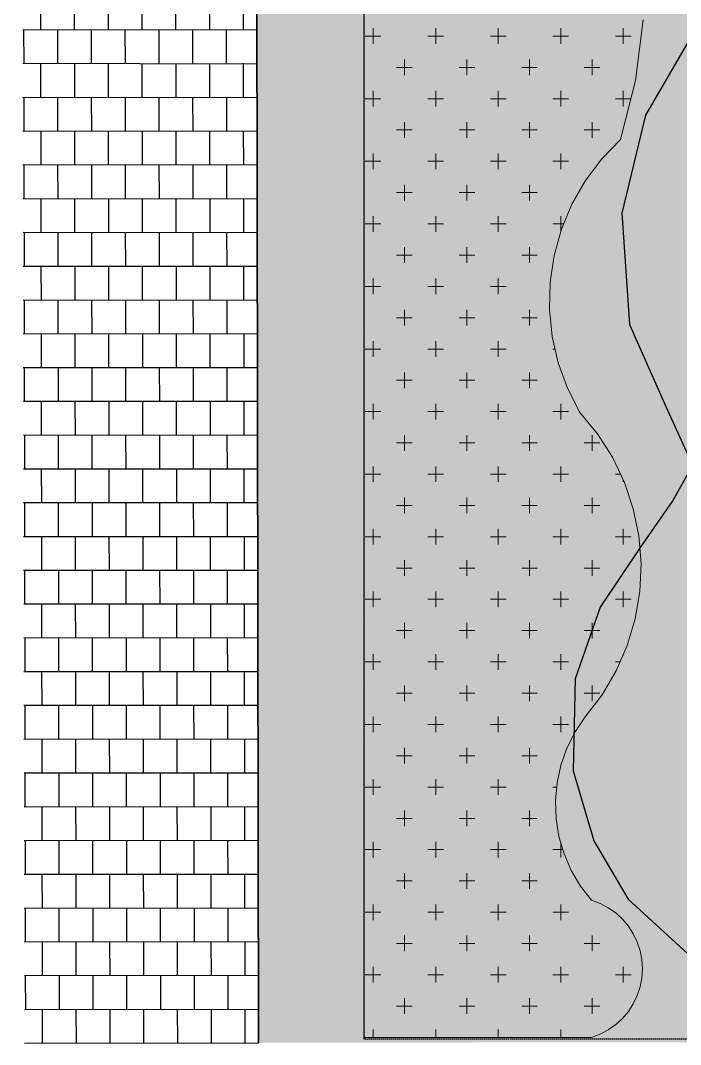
# Model space of a CAD drawing. Header units: millimetres. Extents: x -1030105 to 906887, y -616134 to 1220667.
# Drawn here: x 533555 to 549192, y -173988 to -149743 of the extents above; entities that cross this region are included whole.
import ezdxf

# ---------------------------------------------------------------- set-up
doc = ezdxf.new("R2010")
doc.units = ezdxf.units.MM
doc.header["$MEASUREMENT"] = 0
doc.linetypes.add('Xref-LBC-Plot$0$HIDDEN', pattern=[9.524999999999999, 6.35, -3.175])
doc.layers.add('A-Wall', color=6, linetype='Continuous', lineweight=9)
doc.layers.add('QH_HTKT_GT_Longduong', color=7, linetype='Continuous', lineweight=35)
doc.layers.add('DA-LANS-TREE', color=7, linetype='Continuous')
doc.layers.add('Xref-LBC-Plot$0$DA-SITE-CNTR5', color=5, linetype='Continuous')
doc.layers.add('MASTER PLAN - ZONE B$0$GRASS', color=95, linetype='Continuous', lineweight=0, transparency=0.6)
doc.layers.add('TMB-KHU B-XREF$0$GRASS', color=95, linetype='Continuous', lineweight=0, transparency=0.6)
doc.layers.add('MASTER PLAN - ZONE B$0$HACHT', color=7, linetype='Continuous', lineweight=9, true_color=0x636363)
pattern_1 = [(0.09853093059108589, (-1184993805.816243, -434362146.1747937), (-0.8254503870017416, 479.9992902407863), []), (90.09853093059095, (-1184993805.816243, -434362146.1747937), (-240.8250955073949, 479.5865650472855), [480, -480])]

# ---------------------------------------------------------------- blocks, each defined once
blk = doc.blocks.new('A$C26975654')
at = {"layer": 'DA-LANS-TREE', "true_color": 0xe8d896}
h = blk.add_hatch(dxfattribs=at)
h.set_pattern_fill('AR-B88', color=41, scale=60, angle=0.09853093059108536)
h.set_pattern_definition(pattern_1)
edge = h.paths.add_edge_path()
edge.add_line((60041.16102377884, 96343.10418437235), (60000.58047284628, 119940.6885678362))
edge.add_line((60000.58047287166, 119940.6885678181), (49370.68567085278, 119922.4084344927))
edge.add_line((49370.68567075767, 119922.4084345042), (49396.12096523016, 116799.8644597167))
edge.add_arc((44396.65176556446, 116727.0103277988), 5000.000000181893, -89.83444251026918, 0.834876399719974, ccw=False)
edge.add_line((44411.09936195426, 111727.0312010078), (11820.87673908949, 111632.8607318148))
edge.add_arc((11855.55097064935, 99632.91083165677), 11999.99999615301, 90.16555748998782, 146.607546237414)
edge.add_line((1836.506677558646, 106237.360192812), (1918.408426378155, 51065.47759589658))
edge.add_line((1918.408426223323, 51065.47759583918), (2456.217809849186, 50805.06328249141))
edge.add_line((2456.217809813097, 50805.06328248885), (3154.356486798497, 49439.83332533325))
edge.add_line((3154.356486862525, 49439.8333253921), (3591.947792930761, 48532.05855858978))
edge.add_line((3591.947793029249, 48532.05855854321), (3954.203450724366, 47923.43614168116))
edge.add_line((3954.203450586647, 47923.43614168931), (8202.54862191109, 45081.15820861282))
edge.add_line((8202.548621920869, 45081.15820866078), (9055.540863423375, 44510.4792908947))
edge.add_line((9055.54086342454, 44510.47929085325), (9635.404019730515, 43737.69487982523))
edge.add_line((9635.404019849375, 43737.69487981917), (10170.47469743772, 42647.52022358775))
edge.add_line((10170.47469737008, 42647.52022357425), (10479.61430305545, 41432.25348059594))
edge.add_line((10479.61430298164, 41432.25348065607), (11121.66686669493, 42504.56586327869))
edge.add_line((11121.66686682031, 42504.56586317159), (13222.48241375643, 44166.98911162076))
edge.add_line((13222.482413752, 44166.98911169078), (15711.0649115541, 45477.26108916017))
edge.add_line((15711.0649116803, 45477.26108907955), (18293.03762537811, 46489.15377383208))
edge.add_line((18293.03762526251, 46489.15377393132), (21296.2924435467, 47266.35487582226))
edge.add_line((21296.29244352691, 47266.3548757555), (23408.25171610399, 47579.10914919671))
edge.add_line((23408.25171605684, 47579.10914922832), (26383.99697339651, 47707.08133707265))
edge.add_line((26383.99697351269, 47707.08133705193), (28431.8550802517, 47585.22056433599))
edge.add_line((28431.85507995076, 47585.2205643896), (31233.75618054217, 47137.81293113536))
edge.add_line((31233.75618061982, 47137.81293109059), (33846.00411862566, 46407.66140087781))
edge.add_line((33846.00411867723, 46407.66140085179), (35348.67856956297, 45841.33182776056))
edge.add_line((35348.67856954224, 45841.33182786172), (37695.29128156509, 44787.62610965705))
edge.add_line((37695.29128167778, 44787.62610966805), (39489.8068244179, 43683.68012553366))
edge.add_line((39489.80682436377, 43683.68012545398), (41077.24211705651, 42446.04930350423))
edge.add_line((41077.2421171423, 42446.04930351488), (42227.89787862869, 41355.57526058343))
edge.add_line((42227.89787850343, 41355.57526058983), (43481.73059814749, 39920.83282511734))
edge.add_line((43481.73059825785, 39920.83282506792), (44320.22509196668, 38767.8599557206))
edge.add_line((44320.22509188391, 38767.85995584214), (44506.20127578208, 38456.70042830933))
edge.add_line((44506.20127585717, 38456.70042815618), (47474.41730950156, 38148.20302087907))
edge.add_line((47474.41730950959, 38148.20302091539), (49626.65144234407, 37482.45069226046))
edge.add_line((49626.6514423769, 37482.45069233235), (52437.55279403913, 36692.26433324313))
edge.add_line((52437.55279388279, 36692.26433319272), (57704.32958948065, 34606.0344485516))
edge.add_line((57704.32958961464, 34606.03444854496), (64884.58989950828, 31817.24875690218))
edge.add_line((64884.58989956416, 31817.24875688087), (73324.07853337657, 28545.0336669372))
edge.add_line((73324.07853309996, 28545.03366700374), (80956.62724244152, 26892.69139841892))
edge.add_line((80956.62724249996, 26892.6913983305), (85349.51131863834, 26543.66369060706))
edge.add_line((85349.51131884009, 26543.66369073978), (94065.2665109951, 27673.04164005991))
edge.add_line((94065.26651093736, 27673.04163996596), (101268.2098820669, 27274.03201692639))
edge.add_line((101268.2098820806, 27274.03201692505), (101833.5011504623, 26857.97819909232))
edge.add_line((101833.5011503659, 26857.97819914296), (102150.1592029621, 26300.61628276709))
edge.add_line((102150.1592029817, 26300.61628273688), (102232.4534197147, 25552.791213747))
edge.add_line((102232.4534195941, 25552.79121373314), (103114.7009601013, 25638.43502261408))
edge.add_line((103114.7009602282, 25638.43502267264), (105668.321733219, 25486.83969584602))
edge.add_line((105668.3217331301, 25486.83969583362), (108341.2432685279, 24878.05854277837))
edge.add_line((108341.2432686891, 24878.05854278849), (109917.1844079256, 24285.11034497811))
edge.add_line((109917.1844078228, 24285.11034493567), (111613.232649375, 23425.11322893784))
edge.add_line((111613.2326493971, 23425.11322902283), (112458.9495703562, 22884.26246999198))
edge.add_line((112458.9495703112, 22884.26246994641), (113020.0663813009, 22624.44397155981))
edge.add_line((113020.0663814321, 22624.44397149375), (114021.4620023967, 22278.16567912494))
edge.add_line((114021.4620023035, 22278.16567913396), (115633.9175821911, 21974.39906848304))
edge.add_line((115633.9175822213, 21974.39906856744), (116480.5916012793, 21933.79348398221))
edge.add_line((116480.5916014593, 21933.79348388407), (117664.983332028, 22014.95299642585))
edge.add_line((117664.9833319243, 22014.95299645467), (118698.9295429706, 22215.26920002949))
edge.add_line((118698.9295429084, 22215.26920009637), (119486.9156704138, 22451.48187836184))
edge.add_line((119486.9156703353, 22451.48187835002), (120930.0641359843, 22909.03953985189))
edge.add_line((120930.0641359296, 22909.03953980887), (122113.5968822739, 23131.40078140167))
edge.add_line((122113.5968824383, 23131.40078145079), (123027.4329082728, 23222.60387249902))
edge.add_line((123027.4329080712, 23222.6038724184), (124008.3043063653, 23244.03420657094))
edge.add_line((124008.3043065388, 23244.0342066111), (124948.2164240306, 23184.20574294147))
edge.add_line((124948.2164240908, 23184.20574290212), (126377.846648722, 22966.93516609474))
edge.add_line((126377.8466486838, 22966.93516609957), (128320.5366889904, 22367.09045877657))
edge.add_line((128320.5366889015, 22367.09045874886), (130042.9014994521, 21498.44842256792))
edge.add_line((130042.9014994297, 21498.44842264429), (130644.4154905574, 21080.74405773432))
edge.add_line((130644.4154905621, 21080.74405771913), (130734.3676796268, 21058.17957226565))
edge.add_line((130734.3676795717, 21058.17957222462), (130892.5674893236, 21037.90777108801))
edge.add_line((130892.567489529, 21037.90777106769), (131661.9578892329, 21058.48211775534))
edge.add_line((131661.9578890968, 21058.48211777629), (131737.3464822945, 21072.47509829624))
edge.add_line((131737.3464824632, 21072.47509836452), (132676.0915957498, 21441.30158638576))
edge.add_line((132676.0915957857, 21441.30158639746), (132978.4401192688, 21647.52298674232))
edge.add_line((132978.4401191864, 21647.5229866337), (133464.5876154258, 22137.11666568392))
edge.add_line((133464.5876153372, 22137.11666577728), (136871.9963408124, 26069.24390042451))
edge.add_line((136871.9963408075, 26069.24390041968), (137331.8269922093, 26784.58647134725))
edge.add_line((137331.8269923329, 26784.58647133084), (138106.6161164503, 27549.86103717238))
edge.add_line((138106.6161163617, 27549.86103717238), (138903.0244869461, 28182.36853534816))
edge.add_line((138903.0244869646, 28182.36853531562), (140239.8234642785, 28885.32869990094))
edge.add_line((140239.8234640714, 28885.32869995106), (140774.2947173509, 29058.23436495662))
edge.add_line((140774.2947174702, 29058.23436490027), (140774.9342448104, 30198.06564798107))
edge.add_line((140774.9342450406, 30198.06564803002), (111455.6198516078, 30147.63247924316))
edge.add_line((111455.6198513601, 30147.632479202), (111420.8953479192, 50021.71540898288))
edge.add_line((111420.8953480702, 50021.7154090642), (94112.31297253945, 49991.94944654626))
edge.add_line((94112.3129723128, 49991.94944649935), (94123.1647291194, 43682.54704714497))
edge.add_line((94123.1647292152, 43682.54704709398), (95190.57021604932, 41981.21601924358))
edge.add_line((95190.57021616027, 41981.21601925232), (95399.95397257479, 41511.79598927032))
edge.add_line((95399.95397254825, 41511.79598929593), (95381.68659441627, 41075.55327393889))
edge.add_line((95381.68659433722, 41075.55327395676), (95216.82660726237, 40735.87997515086))
edge.add_line((95216.82660724036, 40735.87997508002), (94270.77602786326, 39475.62520337285))
edge.add_line((94270.77602804638, 39475.62520339852), (93902.63344021526, 39213.55984063214))
edge.add_line((93902.63344021514, 39213.55984068941), (85205.42458956374, 35631.18593999231))
edge.add_line((85205.42458957061, 35631.18593994295), (84628.3639587427, 35770.34352283372))
edge.add_line((84628.36395855993, 35770.34352283226), (83016.94158821029, 36769.68421692919))
edge.add_line((83016.94158813916, 36769.68421693891), (82671.67382634548, 37132.32068804104))
edge.add_line((82671.67382640764, 37132.32068810612), (82545.48518098099, 37615.78718020587))
edge.add_line((82545.48518103547, 37615.78718014061), (82540.23356460896, 40668.82668208191))
edge.add_line((82540.2335645631, 40668.82668208564), (81536.94953400455, 40660.89514964836))
edge.add_line((81536.94953396916, 40660.89514963096), (81544.71753977693, 38060.90466451546))
edge.add_line((81544.71753980033, 38060.90466451133), (75544.72641842545, 38050.58507455949))
edge.add_line((75544.7264185641, 38050.58507464128), (75540.59858247894, 40450.5815247203))
edge.add_line((75540.59858247638, 40450.58152469574), (74537.30386993208, 40448.85592383757))
edge.add_line((74537.30386984535, 40448.85592377977), (74533.44920835237, 37446.64038790681))
edge.add_line((74533.44920836389, 37446.64038799237), (74381.83137676516, 37003.81660227466))
edge.add_line((74381.83137681335, 37003.81660222774), (74076.9526914832, 36754.30802430015))
edge.add_line((74076.95269142278, 36754.30802436313), (72287.89566760382, 35631.8637426332))
edge.add_line((72287.89566759951, 35631.86374260113), (71708.67187921447, 35683.19041583361))
edge.add_line((71708.67187925614, 35683.19041584618), (63003.10469214909, 39227.83793123782))
edge.add_line((63003.10469209217, 39227.83793119015), (62737.82343053585, 39485.2454623708))
edge.add_line((62737.8234306816, 39485.24546239059), (61657.47039743967, 40920.56649364985))
edge.add_line((61657.47039741836, 40920.56649364531), (61663.50969825871, 41501.39974739077))
edge.add_line((61663.50969811901, 41501.39974732883), (61789.74982898287, 41808.3882135711))
edge.add_line((61789.74982909858, 41808.38821362704), (62923.21087459486, 43628.88518096146))
edge.add_line((62923.2108744327, 43628.88518098043), (62912.35910382203, 49938.29618356278))
edge.add_line((62912.35910402611, 49938.29618353629), (11908.64700147859, 49849.42446249537))
edge.add_line((11908.64700148813, 49849.42446247442), (10828.40761341655, 50018.31497470231))
edge.add_line((10828.40761332773, 50018.31497473177), (10061.89897834638, 50372.49676512048))
edge.add_line((10061.89897842705, 50372.49676510692), (9550.17592993076, 50757.81409325235))
edge.add_line((9550.17592990771, 50757.8140933183), (9099.864722094033, 51252.98142620054))
edge.add_line((9099.86472199671, 51252.98142619431), (8694.093757288298, 51950.87767257093))
edge.add_line((8694.09375730902, 51950.87767252699), (8537.98086878471, 52506.2773978067))
edge.add_line((8537.98086871393, 52506.27739774063), (8402.53825298429, 53343.30503332231))
edge.add_line((8402.538252994418, 53343.30503334058), (8355.791234384873, 80526.68999361928))
edge.add_line((8355.7912344113, 80526.68999368325), (8355.024593795533, 80526.68867534626))
edge.add_line((8355.024593882263, 80526.68867533794), (8337.568716384354, 90677.27920078736))
edge.add_line((8337.568716378883, 90677.27920075413), (8337.791413872153, 90993.5832472259))
edge.add_arc((12337.78550010175, 91000.4619989777), 4000.000000962494, 90.09853093215128, 180.0985309093205, ccw=False)
edge.add_line((12330.90674667619, 95000.45608554501), (38890.86747541046, 95046.1310083624))
edge.add_arc((38897.74622884579, 91046.13692231942), 4000.00000078476, 17.447227848319073, 90.09853093068631, ccw=False)
edge.add_line((42713.72027182952, 92245.44593523024), (60048.15649666789, 92274.8322443706))
edge.add_line((60048.15649660304, 92274.83224432217), (60041.16102363775, 96343.1041843394))
edge = h.paths.add_edge_path(flags=16)
edge.add_line((49595.21486912854, 102075.4314695369), (14529.23625039193, 102015.1288251222))
edge.add_arc((14527.51656225882, 103015.1273463853), 1000.00000004249, 159.3264908008467, 270.09853093168675, ccw=False)
edge.add_arc((15463.12392246909, 102662.0850446052), 1999.999999779983, 96.91872793476688, 159.3264907986697, ccw=False)
edge.add_line((15222.2012639977, 104647.5210853969), (48637.71143978019, 104758.1136103485))
edge.add_arc((48645.17079410143, 102758.127520734), 2000.000000108719, 18.499867904349628, 90.21369525056832, ccw=False)
edge.add_arc((49593.49518083036, 103075.4299905966), 1000.000000142158, -89.90146906069748, 18.499867910103603, ccw=False)
at = {"layer": 'DA-LANS-TREE', "true_color": 0xc1a88b}
h = blk.add_hatch(dxfattribs=at)
h.set_pattern_fill('AR-B88', color=253, scale=100, angle=0.09853093059108536)
h.set_pattern_definition([(0.09853093059108589, (-1184993805.816243, -434362146.1747937), (-1.375750645002949, 799.9988170679773), []), (90.09853093059095, (-1184993805.816243, -434362146.1747937), (-401.3751591789915, 799.3109417454758), [800, -800])])
h.paths.add_polyline_path([(-84.76892276667058, 54997.87966138683), (-5636.174659943208, 54968.02641940303), (-5541.349695762619, -8.885545248631388), (0, 0)])
at = {"layer": 'DA-LANS-TREE', "true_color": 0xe8d896}
h = blk.add_hatch(dxfattribs=at)
h.set_pattern_fill('AR-B88', color=41, scale=60, angle=0.09853093059108536)
h.set_pattern_definition(pattern_1)
h.paths.add_polyline_path([(127194.6498933248, 19574.97735263314), (128504.3576529715, 18914.45107647451), (129383.1835845485, 18304.17528375983), (130176.7993208487, 18105.09696026566), (130741.1146664526, 18032.78531838441), (131977.7334469836, 18065.85386610823), (132567.1426386107, 18175.25491531705), (134087.4934762251, 18772.59028580738), (134905.4553688038, 19330.49361186568), (135665.1137135923, 20095.53699247772), (136679.4645611662, 21266.09119196655), (137606.847088784, 22336.28452284029), (138504.7091713641, 23372.4114545621), (139279.6255627181, 24266.65986783337), (139676.0278879665, 24883.32919566892), (140099.3939694017, 25301.49626050843), (140548.4002304729, 25658.09701627586), (141408.2085387781, 26110.23005959578), (141829.2878025677, 26246.45252182381), (142509.2465188354, 26367.21676494926), (142977.3080737796, 26383.85885499883), (143768.5200953856, 26290.40373460157), (144223.6551591195, 26163.86648954358), (144823.8090968225, 26025.4101792234), (145727.1125924308, 25883.85015894892), (146509.4168751966, 25824.04056633823), (146930.6083316915, 25815.55893190671), (146922.2789925989, 28816.33486284409), (146654.076655861, 28821.73571846215), (146074.2379252333, 28866.06619058875), (145393.9642019104, 28972.67439315328), (144963.0076633766, 29072.09663878893), (144349.6852561366, 29242.61333589675), (143100.6818644237, 29390.14112763107), (142192.0874875505, 29357.83574113157), (141101.8688431941, 29164.20717752771), (140239.823464537, 28885.32870006748), (138903.0244869646, 28182.36853531562), (138106.6161168274, 27549.86103757983), (137331.8269921001, 26784.58647121442), (136871.9963405747, 26069.24390007043), (136237.5178292859, 25337.05987548456), (135339.6557467058, 24300.93294376275), (134412.2732190881, 23230.73961288901), (133464.5876146387, 22137.11666536983), (132978.4401191864, 21647.5229866337), (132676.0915957857, 21441.30158645567), (131704.6360066161, 21059.62337768869), (130892.5674892962, 21037.90777159156), (130663.907517679, 21067.20837135799), (130042.9014994297, 21498.44842264429), (128320.5366886687, 22367.09045886528), (126377.8466482181, 22966.93516615778), (124948.2164229266, 23184.20574237825), (124008.3043056075, 23244.03420649469), (123027.4329085369, 23222.60387247661), (122113.5968824383, 23131.40078110155), (120930.0641368609, 22909.0395399835), (119486.9156687055, 22451.4818774187), (118698.9295433741, 22215.26920021279), (117664.9833316915, 22014.95299633825), (116480.591600528, 21933.79348429153), (115633.9175815228, 21974.39906862564), (114021.4620025363, 22278.16567901755), (113020.0663835276, 22624.44397021318), (112458.9495684486, 22884.26247099414), (111613.2326491643, 23425.1132288482), (109917.1844080556, 24285.11034476105), (108341.243268922, 24878.05854290491), (105668.321733363, 25486.83969577542), (103114.7009597626, 25638.43502243981), (100580.8781327214, 25392.46523712063), (97880.94521639869, 24668.40372991282), (95936.90404482186, 23814.56668034662), (94294.42080925219, 22832.99007237656), (92788.77845103852, 21757.93390790932), (91881.07064832002, 21264.98105702922), (90103.68074220605, 20660.42290546466), (89210.71020374075, 20512.16395443771), (88214.8614730686, 20466.40295005636), (87070.08714787662, 20558.91481315484), (86342.99091156572, 20701.92697230959), (85387.25167955272, 20997.61939089512), (84435.75687380508, 21418.09490078595), (83460.6388581451, 21919.27022271557), (81637.7648646012, 22611.11011967296), (79761.05838478543, 23081.3309395453), (77519.83243227005, 23346.85310855275), (75793.60740981065, 23343.18376070587), (73439.11862955429, 23050.48830609303), (70261.28662121482, 22069.22884989763), (67087.38368959166, 20517.12317526108), (64527.23477967083, 19560.55225722957), (62272.52753055654, 18904.26984522492), (58793.75404119492, 18206.3703929889), (56189.09253482707, 17921.91753344378), (53519.86068766564, 17863.1567065022), (53095.68455000408, 18103.65132067818), (52634.20283352025, 18519.98223434202), (51985.33975705504, 19455.07998333778), (51815.81280054525, 19861.13214481156), (51629.40623098984, 20746.65864318376), (51626.35095207952, 21437.06913845381), (51693.50189738907, 21853.90553576872), (52033.35777833126, 22756.59716536757), (52341.46448969841, 24217.79258642346), (52421.2343681138, 25767.30827771826), (52278.90120632946, 27225.66665016348), (51471.46406560205, 29770.5337931402), (49872.85019340925, 32133.60727985855), (47717.54028089345, 33881.89439289272), (47087.14673481882, 34202.84972863737), (46768.0213956628, 34511.26503670821), (46202.60021020658, 35230.49421363976), (45886.00655691698, 35765.75643691467), (45344.41586839966, 37054.27108990261), (44320.22509234957, 38767.85995531827), (43481.73059546389, 39920.83282844396), (42227.89787710644, 41355.57526192861), (41077.24211807363, 42446.04930304922), (39489.80682669207, 43683.68012370775), (37695.29128167778, 44787.62610966805), (35348.67857024074, 45841.33182821097), (33846.00412170403, 46407.66140009509), (31233.75617922284, 47137.81293143984), (28431.85508041643, 47585.22056468064), (26383.9969728142, 47707.08133734297), (23408.25171628967, 47579.10914922832), (21296.29244236276, 47266.35487563908), (18293.03762549534, 46489.15377387311), (15711.06491121463, 45477.26108890492), (13222.48241351917, 44166.98911145795), (11121.66686728597, 42504.56586346263), (9540.659689111635, 39864.0755523229), (8294.494977453724, 36209.42387043033), (7978.511184221134, 33732.79128345894), (8023.760168347508, 31292.06522705499), (9102.028732886538, 27871.18167884182), (9663.507296703756, 26895.62028256478), (10856.46221484058, 25319.99297632137), (10852.9934019316, 25195.2017074218), (10649.3215165101, 24515.970763925), (10161.52766393498, 23658.75746449456), (9171.30389250815, 21964.99229798792), (8612.348878290504, 19645.99666488357), (8791.256939293817, 17004.46178205311), (9653.983113588765, 15062.579988793), (10263.24386452325, 13733.61791513162), (10252.11990787648, 13615.72225217242), (9818.895888049155, 12841.89895959571), (9059.048347175121, 11747.46290285839), (8095.210779458284, 10316.54296885245), (7502.010761527345, 8614.715797360986), (7457.45294727385, 6437.930023355875), (7947.16369220987, 4784.044675878249), (8758.291301550344, 3402.263976400718), (10455.77758480795, 1844.38547649188), (12551.54800158925, 1068.249461182859), (14630.57686807588, 613.3565622149035), (17128.54432710446, 486.362270952668), (19401.73725713976, 754.5895799412392), (20902.8607616201, 1228.649950004183), (23238.35835745558, 1812.931775057223), (25458.94681639038, 1850.117106223479), (27348.97914458998, 1468.112055968959), (28957.77150732465, 811.2426409497857), (30513.22159008123, -40.02796649001539), (42676.66209628806, -8.637369144707918), (44410.91539827175, 623.1872984208167), (48106.5808206331, 1904.08804960316), (48480.94157571904, 1964.993105211761), (49892.37224170938, 1929.772183182649), (53447.4886788521, 772.8075195918791), (55103.3201974351, 23.43252272112295), (65653.05966208689, 50.65858789021149), (67570.74339967221, 904.6751099522226), (68881.52806949802, 1717.819008394144), (69622.21395852976, 2277.203977049794), (76458.79228995182, 6105.326255084947), (78241.51495355181, 6681.104664166924), (79862.98734042794, 7048.751030757558), (81995.30846369453, 7329.700511123519), (83655.75571777299, 7396.068406233098), (84539.2999437172, 7376.371827791445), (85906.61164536141, 7270.537577918731), (87093.475836562, 7104.201495705638), (88653.84901943617, 6776.672914216761), (90303.35996137, 6290.490856918041), (92112.93188040145, 5587.849766248837), (95096.79619921371, 4566.525742819067), (99349.98757741414, 3787.811406597029), (101977.2121000569, 3651.427860371768), (105318.8992480282, 3847.339281870518), (108148.0967346579, 4342.253862298094), (111225.2340861596, 5380.368284415454), (113363.0129562225, 6068.377539049834), (115224.7708057985, 6508.716262003873), (117620.9723355714, 6866.380214400124), (119335.4239226319, 6981.774116808083), (122392.9333935957, 6903.561120096128), (124456.3237142283, 6642.509634722956), (126689.3754254561, 6084.430689690635), (129048.7798263784, 5724.250745552126), (132577.487597242, 6002.496482396964), (135984.4637375791, 7263.092604815029), (138583.2531845663, 9106.413835892454), (139919.8925152887, 10488.69088914944), (140718.7055309769, 11916.72927036416), (141781.1765784863, 13816.1092317896), (142665.5751678627, 15397.14898157399), (143228.6346598994, 16403.73068442568), (143591.6713485494, 16747.43440654129), (144302.2579578683, 17219.59928219439), (145556.9570022635, 17698.62892566016), (146242.4284566659, 17806.65009754011), (146952.8334138449, 17808.62198851537), (146944.5062607992, 20808.61043161713), (146003.3604281489, 20805.99806649843), (144780.0368319731, 20613.21856081486), (142920.1664975844, 19903.14148901962), (141716.494921362, 19103.3354800893), (140833.8171965443, 18267.66341424081), (140047.3629708868, 16861.71884729993), (139162.9643815104, 15280.67909774836), (138100.4933337681, 13381.29913603188), (137492.1115660109, 12293.69478032459), (136620.3371146694, 11392.15478231199), (134571.9275393058, 9939.217967912555), (131926.7700810451, 8960.498100961559), (129158.6803516839, 8742.228633433115), (127280.7184080593, 9028.91294559231), (125010.2477108594, 9596.34355432354), (122620.1353177894, 9898.730545071885), (119272.9158983566, 9984.354502812494), (117298.2706730254, 9851.447852095589), (114657.0757315494, 9457.215476315469), (112556.9630670361, 8960.501615772955), (110286.1559519079, 8229.67939072987), (107405.8410315774, 7257.96571088722), (104971.4987908956, 6832.123586325906), (101967.1552223153, 6655.989438178949), (99699.35028604232, 6773.714922484942), (95856.89023183659, 7477.228699426632), (93142.0556830708, 8406.468586821575), (91272.07870199345, 9132.564439903945), (89387.23243935965, 9688.109971408267), (87610.39478564635, 10061.0753124929), (86230.86826549843, 10254.41254395992), (84688.60188429244, 10373.78883932251), (83629.25379117951, 10397.40455907304), (81738.92751825042, 10321.84842473362), (79334.24210222438, 10005.01288304804), (77447.22595997155, 9577.15815427946), (75253.13974847086, 8868.518782546744), (67977.72756055929, 4794.672754884232), (67183.24000388384, 4194.655387836974), (66163.25847851112, 3561.910915654153), (64276.72674763016, 2721.767551149242), (61843.6286363285, 2156.132256786805), (60522.69415929914, 2065.050406381488), (59117.59070330299, 2128.418856475037), (58079.05776612461, 2282.761683105491), (56330.13431006111, 2761.141478898935), (54533.44715037383, 3574.263115471695), (50404.65578460135, 4917.922542081214), (48275.71750083007, 4971.04819084052), (47369.02244854718, 4823.537235555705), (43406.16194182076, 3450.027888815384), (39728.02778170444, 2110.006860748399), (37469.45124026388, 1664.598237839527), (35433.07755165733, 1667.05536597874), (33856.63437889889, 1929.98317402089), (32078.83785967715, 2523.029928444885), (30249.0365637932, 3524.448153388221), (28220.84996569902, 4352.556102734525), (25734.19945058413, 4855.147005873732), (22844.08131544478, 4806.749924493488), (20086.34975436144, 4116.835949884262), (18768.64379248582, 3700.699519831687), (17028.22191384621, 3495.336978638079), (15030.05326981656, 3596.921973163262), (13397.18507300131, 3954.194620833732), (12050.16222735867, 4453.043605433777), (11117.92810913175, 5308.607213606592), (10719.73910881206, 5986.934358894359), (10466.36571036652, 6842.644705262501), (10491.63404828869, 8077.080454793759), (10800.27302121744, 8962.532535893843), (11535.41231108829, 10053.92542114714), (12365.81325135194, 11249.98210580088), (13179.33362536132, 12703.08947219746), (13325.53984993137, 14252.63526162598), (12388.4200246539, 16296.74643167527), (11748.50907502696, 17737.10080998717), (11636.56021934003, 19389.99898504699), (11984.22549921088, 20832.39460870391), (12760.25475445203, 22159.78277905378), (13425.11895042844, 23328.16657121293), (13840.78708686866, 24714.38961179228), (13890.93558327295, 26518.49238318391), (13191.45520357415, 27205.90412779711), (12169.35768653639, 28555.86692475481), (11865.06726942025, 29084.56740097608), (11015.21525834687, 31780.78322223155), (10982.04664560035, 33569.89515112946), (11231.94748628885, 35528.57967367163), (12277.65779173933, 38595.35478858743), (13413.63427252509, 40492.58519511204), (14866.10536882654, 41641.95869519608), (16961.07340138406, 42744.98739105184), (19219.51264399104, 43630.08510571672), (21893.50935257971, 44322.07873091102), (23693.20478592999, 44588.59070634935), (26359.27821253426, 44703.24542996241), (28105.43174250051, 44599.33802654268), (30591.35038568638, 44202.38647935912), (32911.41272918321, 43553.90398064628), (34204.1468124371, 43066.69696065364), (36289.00717129, 42130.52659400273), (37776.32426284254, 41215.56225285167), (39118.6100023333, 40169.06025673961), (40061.83098093607, 39275.17172065563), (41134.44433221593, 38047.79595701257), (41814.47666720487, 37112.71667154506), (42660.76888027601, 35696.7725455761), (43199.67848458327, 34414.63654011022), (43721.49123135023, 33532.41212340072), (44536.04757739231, 32496.27710616915), (45325.50124661066, 31733.31795842387), (46073.87150102295, 31352.29656647425), (47637.37098197453, 30084.0585383703), (48743.28933982179, 28449.28831927245), (49323.79082334228, 26619.67326042941), (49413.71117415838, 25698.34126252681), (49357.51642356627, 24606.76823440008), (49145.11973084882, 23599.47737300536), (48779.64708954096, 22628.74503404601), (48625.28826552443, 21670.56974576553), (48630.78807527199, 20427.76119016344), (48938.41906427406, 18966.35672717821), (49339.39080056734, 18005.94639929477), (50367.16322205029, 16524.79003061308), (51330.15378564596, 15656.0172784375), (52759.38363582827, 14845.68861796288), (56385.3203332983, 14925.51047337474), (59252.55777756684, 15238.63902688026), (62988.08384919539, 15988.04729024414), (65472.75889478624, 16711.26691566315), (68274.15438648313, 17757.97691242769), (71369.47290226817, 19271.65314537706), (74071.59616821446, 20106.02198529523), (75982.53923794255, 20343.57858577278), (77345.92144633643, 20346.47665731609), (79217.81185385771, 20124.71035099588), (80737.85722465254, 19743.85325488402), (82238.8741967734, 19174.16855297051), (83142.65971374698, 18709.65555019211), (84334.06035625376, 18183.16314107506), (85608.10181405395, 17788.99244329659), (86658.44892780297, 17582.40024669794), (88162.683225004, 17460.83959116368), (89526.35427494533, 17523.50267930888), (90837.27282495238, 17741.15309520857), (93088.62728555687, 18506.92468340276), (94382.25508877076, 19209.4607987674), (95938.27059469186, 20320.48431149451), (97314.94725495577, 21143.21027742699), (98878.41567629948, 21829.89700167673), (101118.0041979533, 22430.50445779227), (103171.0833967663, 22629.80625755154), (105243.4506753925, 22506.78047479596), (107475.9212965146, 21998.31585260108), (108706.9772798568, 21535.13076982927), (110123.0200002901, 20817.11307092337), (111013.9262208249, 20247.36296443734), (111896.737879375, 19838.58747349586), (113249.4054844137, 19370.84084301023), (115282.688747393, 18987.79552191263), (116511.3857148681, 18928.86852362426), (118054.3027699459, 19034.59570166888), (119416.7376083788, 19298.55312220752), (120371.0285476409, 19584.6185873379), (121663.0730875768, 19994.26797055639), (122540.3263932094, 20159.08566094004), (123209.4351989217, 20225.8643717505), (123945.6676736008, 20241.94977071602), (124757.6423508581, 20190.26494090213), (125692.1727433801, 20038.89745735796)])
at = {"layer": 'TMB-KHU B-XREF$0$GRASS', "true_color": 0x3d6827}
h = blk.add_hatch(dxfattribs=at)
h.set_pattern_fill('CROSS', color=79, scale=1150, angle=0.09853093059108536)
h.set_pattern_definition([(0.09853093059108589, (-1184993805.816243, -434362146.1747937), (287.0051644957563, 287.9939852718522), [143.75, -431.2499999999999]), (90.09853093059095, (-1184993733.817747, -434362217.9260848), (-287.9939852718521, 287.0051644957563), [143.75, -431.2499999999999])])
h.paths.add_polyline_path([(44411.09936195426, 111727.0312010078, 0.4176392416217377), (49396.12096524797, 116799.8644596664), (49370.68567075767, 119922.4084345042), (39720.7748380024, 119905.8478974039), (7759.433320956305, 119624.7349844198, 0.4121575735604553), (-172.0300528686494, 111612.6980016124), (-108.5945398081094, 70455.88445058092), (-84.76892276667058, 54997.87966138683), (0, 0), (2517.227348638698, 4.036369908135384), (30358.32386580296, 44.74484693491831), (28957.77150732465, 811.2426409497857), (27348.97914458998, 1468.112055968959), (25458.94681639038, 1850.117106223479), (23238.35835745558, 1812.931775057223), (20902.8607616201, 1228.649950004183), (19401.73725713976, 754.5895799412392), (17128.54432710446, 486.362270952668), (14630.57686807588, 613.3565622149035), (12551.54800158925, 1068.249461182859), (10455.77758480795, 1844.38547649188), (8758.291301550344, 3402.263976400718), (7947.16369220987, 4784.044675878249), (7457.45294727385, 6437.930023355875), (7502.010761527345, 8614.715797360986), (8095.210779458284, 10316.54296885245), (9059.048347175121, 11747.46290285839), (9818.895888049155, 12841.89895959571), (10252.11990787648, 13615.72225217242), (10263.24386452325, 13733.61791513162), (9653.983113588765, 15062.579988793), (8791.256939293817, 17004.46178205311), (8612.348878290504, 19645.99666488357), (9171.30389250815, 21964.99229798792), (10161.52766393498, 23658.75746449456), (10649.3215165101, 24515.970763925), (10852.9934019316, 25195.2017074218), (10856.46221484058, 25319.99297632137), (9663.507296703756, 26895.62028256478), (9102.028732886538, 27871.18167884182), (8023.760168347508, 31292.06522705499), (7978.511184221134, 33732.79128345894), (8294.494977453724, 36209.42387043033), (9540.659689111635, 39864.0755523229), (10479.61430321448, 41432.25348048145), (10170.47469737008, 42647.52022357425), (9635.404019849375, 43737.69487981917), (9055.54086342454, 44510.47929085325), (8202.548621920869, 45081.15820866078), (3954.203450586647, 47923.43614168931), (3591.947793029249, 48532.05855854321), (3154.356486862525, 49439.8333253921), (2456.217809813097, 50805.06328248885), (1918.408426223323, 51065.47759583918), (1836.506677558646, 106237.360192812, -0.2513774171632482), (11820.87673922069, 111632.8607317992)])
at = {"layer": 'DA-LANS-TREE', "color": 8, "elevation": 0.0214120942429244}
for points in [[(10161.52766393498, 23658.75746449456), (9171.30389250815, 21964.99229798792), (8612.348878290504, 19645.99666488357), (8791.256939293817, 17004.46178205311), (9653.983113588765, 15062.579988793), (10263.24386452325, 13733.61791513162)], [(10252.11990787648, 13615.72225217242), (9818.895888049155, 12841.89895959571), (9059.048347175121, 11747.46290285839), (8095.210779458284, 10316.54296885245), (7502.010761527345, 8614.715797360986), (7457.45294727385, 6437.930023355875), (7947.16369220987, 4784.044675878249), (8758.291301550344, 3402.263976400718), (10455.77758480795, 1844.38547649188)]]:
    blk.add_lwpolyline(points, dxfattribs=at)
at = {"layer": 'QH_HTKT_GT_Longduong', "flags": 128}
blk.add_lwpolyline([(-108.5945402737707, 70455.8844488929), (-84.76892276667058, 54997.87966138683), (0, 0)], dxfattribs=at)

msp = doc.modelspace()

# ---------------------------------------------------------------- linework, layer by layer
at = {"layer": 'MASTER PLAN - ZONE B$0$GRASS', "linetype": 'Continuous'}
for p, q in [((541909.8939355855, -150298.8700732237), (541909.8939355853, -149928.4822023383)), ((543391.4454197054, -150298.8700732237), (543391.4454197051, -149928.4822023383)), ((544872.9969038252, -150298.8700732237), (544872.996903825, -149928.4822023383)), ((546354.548387945, -150298.8700732235), (546354.5483879448, -149928.482202338)), ((547836.099872065, -150298.8700732234), (547836.0998720648, -149928.482202338)), ((541724.7000000705, -150113.6761377807), (542095.0878711005, -150113.6761377807)), ((543206.2514841905, -150113.6761377807), (543576.6393552205, -150113.6761377807)), ((544687.8029683104, -150113.6761377807), (545058.1908393404, -150113.6761377807)), ((546169.3544524304, -150113.6761377807), (546539.7423234604, -150113.6761377807)), ((547650.9059365503, -150113.6761377807), (548021.2938075804, -150113.6761377807)), ((542650.6696776458, -151039.6458149946), (542650.6696776456, -150669.2579441091)), ((544132.2211617656, -151039.6458149946), (544132.2211617654, -150669.2579441092)), ((545613.7726458855, -151039.6458149946), (545613.7726458852, -150669.2579441092)), ((547095.3241300054, -151039.6458149943), (547095.3241300052, -150669.2579441089)), ((542465.4757421308, -150854.4518795516), (542835.8636131608, -150854.4518795516)), ((543947.0272262507, -150854.4518795516), (544317.4150972808, -150854.4518795516)), ((545428.5787103707, -150854.4518795516), (545798.9665814007, -150854.4518795516)), ((546910.1301944907, -150854.4518795516), (547280.5180655207, -150854.4518795516)), ((541909.8939355862, -151780.4215567654), (541909.8939355861, -151410.03368588)), ((543391.445419706, -151780.4215567654), (543391.4454197059, -151410.03368588)), ((544872.9969038259, -151780.4215567654), (544872.9969038258, -151410.03368588)), ((546354.5483879457, -151780.4215567652), (546354.5483879456, -151410.0336858798)), ((547836.0998720657, -151780.4215567652), (547836.0998720656, -151410.0336858798)), ((541724.7000000713, -151595.2276213225), (542095.0878711013, -151595.2276213225)), ((543206.2514841913, -151595.2276213225), (543576.6393552213, -151595.2276213225)), ((544687.8029683112, -151595.2276213225), (545058.1908393413, -151595.2276213225)), ((546169.3544524312, -151595.2276213225), (546539.7423234612, -151595.2276213225)), ((547650.9059365512, -151595.2276213225), (548021.2938075812, -151595.2276213225)), ((542650.6696776466, -152521.1972985363), (542650.6696776464, -152150.8094276508)), ((544132.2211617664, -152521.1972985363), (544132.2211617662, -152150.8094276509)), ((545613.7726458863, -152521.1972985363), (545613.772645886, -152150.8094276509)), ((547095.3241300063, -152521.197298536), (547095.324130006, -152150.8094276506)), ((542465.4757421316, -152336.0033630933), (542835.8636131616, -152336.0033630933)), ((543947.0272262516, -152336.0033630933), (544317.4150972816, -152336.0033630933)), ((545428.5787103715, -152336.0033630933), (545798.9665814015, -152336.0033630933)), ((546910.1301944915, -152336.0033630933), (547280.5180655215, -152336.0033630933)), ((541909.893935587, -153261.9730403072), (541909.8939355868, -152891.5851694218)), ((543391.4454197069, -153261.9730403072), (543391.4454197066, -152891.5851694218)), ((544872.9969038267, -153261.9730403072), (544872.9969038265, -152891.5851694218)), ((546354.5483879466, -153261.973040307), (546354.5483879463, -152891.5851694215)), ((541724.700000072, -153076.7791048642), (542095.087871102, -153076.7791048642)), ((543206.251484192, -153076.7791048642), (543576.639355222, -153076.7791048642)), ((544687.8029683119, -153076.7791048642), (545058.190839342, -153076.7791048642)), ((546169.3544524319, -153076.7791048642), (546539.7423234619, -153076.7791048642)), ((542650.6696776473, -154002.748782078), (542650.6696776472, -153632.3609111926)), ((544132.2211617671, -154002.7487820781), (544132.221161767, -153632.3609111926)), ((545613.772645887, -154002.7487820781), (545613.7726458869, -153632.3609111926)), ((542465.4757421323, -153817.5548466351), (542835.8636131623, -153817.5548466351)), ((543947.0272262522, -153817.5548466351), (544317.4150972823, -153817.5548466351)), ((545428.5787103722, -153817.5548466351), (545798.9665814022, -153817.5548466351)), ((541909.8939355877, -154743.524523849), (541909.8939355876, -154373.1366529635)), ((543391.4454197076, -154743.524523849), (543391.4454197075, -154373.1366529635)), ((544872.9969038274, -154743.524523849), (544872.9969038273, -154373.1366529635)), ((546354.5483879473, -154730.3524516478), (546354.5483879471, -154373.1366529633)), ((541724.7000000728, -154558.330588406), (542095.0878711028, -154558.330588406)), ((543206.2514841928, -154558.330588406), (543576.6393552228, -154558.330588406)), ((544687.8029683128, -154558.330588406), (545058.1908393428, -154558.330588406)), ((546169.3544524327, -154558.330588406), (546416.0531707437, -154558.330588406)), ((542650.6696776481, -155484.3002656198), (542650.6696776479, -155113.9123947344)), ((544132.221161768, -155484.3002656198), (544132.2211617677, -155113.9123947344)), ((545613.7726458878, -155484.3002656198), (545613.7726458876, -155113.9123947344)), ((542465.4757421331, -155299.1063301769), (542835.8636131631, -155299.1063301769)), ((543947.0272262531, -155299.1063301769), (544317.4150972831, -155299.1063301769)), ((545428.578710373, -155299.1063301769), (545798.966581403, -155299.1063301769)), ((541909.8939355885, -156225.0760073907), (541909.8939355883, -155854.6881365053)), ((543391.4454197084, -156225.0760073907), (543391.4454197082, -155854.6881365053)), ((544872.9969038282, -156225.0760073907), (544872.996903828, -155854.6881365053)), ((541724.7000000735, -156039.8820719478), (542095.0878711035, -156039.8820719478)), ((543206.2514841935, -156039.8820719478), (543576.6393552235, -156039.8820719478)), ((544687.8029683135, -156039.8820719478), (545058.1908393435, -156039.8820719478)), ((542650.6696776488, -156965.8517491615), (542650.6696776487, -156595.4638782761)), ((544132.2211617687, -156965.8517491616), (544132.2211617685, -156595.4638782761)), ((545613.7726458885, -156965.8517491616), (545613.7726458884, -156595.4638782761)), ((542465.4757421338, -156780.6578137187), (542835.8636131638, -156780.6578137187)), ((543947.0272262538, -156780.6578137187), (544317.4150972838, -156780.6578137187)), ((545428.5787103737, -156780.6578137187), (545798.9665814037, -156780.6578137187)), ((541909.8939355894, -157706.6274909324), (541909.8939355891, -157336.239620047)), ((543391.4454197092, -157706.6274909324), (543391.445419709, -157336.239620047)), ((544872.996903829, -157706.6274909324), (544872.9969038288, -157336.239620047)), ((541724.7000000743, -157521.4335554895), (542095.0878711044, -157521.4335554895)), ((543206.2514841943, -157521.4335554895), (543576.6393552243, -157521.4335554895)), ((544687.8029683143, -157521.4335554895), (545058.1908393443, -157521.4335554895)), ((546169.3544524342, -157521.4335554895), (546209.2607793658, -157521.4335554895)), ((542465.4757421347, -158262.2092972604), (542835.8636131648, -158262.2092972604)), ((542650.6696776496, -158447.4032327033), (542650.6696776494, -158077.0153618178)), ((543947.0272262547, -158262.2092972604), (544317.4150972847, -158262.2092972604)), ((544132.2211617695, -158447.4032327033), (544132.2211617692, -158077.0153618179)), ((545428.5787103747, -158262.2092972604), (545798.9665814047, -158262.2092972604)), ((545613.7726458893, -158447.4032327033), (545613.7726458891, -158077.0153618179)), ((541724.700000075, -159002.9850390313), (542095.0878711051, -159002.9850390313)), ((541909.89393559, -159188.1789744742), (541909.8939355898, -158817.7911035888)), ((543206.251484195, -159002.9850390313), (543576.639355225, -159002.9850390313)), ((543391.4454197099, -159188.1789744742), (543391.4454197097, -158817.7911035888)), ((544687.802968315, -159002.9850390313), (545058.190839345, -159002.9850390313)), ((544872.9969038297, -159188.1789744742), (544872.9969038295, -158817.7911035888)), ((546169.3544524349, -159002.9850390313), (546539.742323465, -159002.9850390313)), ((546354.5483879496, -159188.1789744741), (546354.5483879494, -158817.7911035887)), ((542465.4757421354, -159743.7607808022), (542835.8636131654, -159743.7607808022)), ((542650.6696776503, -159928.954716245), (542650.6696776502, -159558.5668453596)), ((543947.0272262554, -159743.7607808022), (544317.4150972854, -159743.7607808022)), ((544132.2211617702, -159928.9547162451), (544132.22116177, -159558.5668453596)), ((545428.5787103754, -159743.7607808022), (545798.9665814054, -159743.7607808022)), ((545613.77264589, -159928.9547162451), (545613.7726458899, -159558.5668453596)), ((546910.1301944953, -159743.7607808022), (547280.5180655253, -159743.7607808022)), ((547095.32413001, -159928.954716245), (547095.3241300099, -159558.5668453595)), ((541724.7000000759, -160484.5365225731), (542095.0878711059, -160484.5365225731)), ((541909.8939355909, -160669.7304580159), (541909.8939355906, -160299.3425871305)), ((543206.2514841958, -160484.5365225731), (543576.6393552258, -160484.5365225731)), ((543391.4454197107, -160669.7304580159), (543391.4454197105, -160299.3425871305)), ((544687.8029683158, -160484.5365225731), (545058.1908393458, -160484.5365225731)), ((544872.9969038306, -160669.7304580159), (544872.9969038303, -160299.3425871305)), ((546169.3544524357, -160484.5365225731), (546539.7423234658, -160484.5365225731)), ((546354.5483879504, -160669.7304580158), (546354.5483879502, -160299.3425871304)), ((547650.9059365557, -160484.5365225731), (547780.2298862078, -160484.5365225731)), ((547836.0998720704, -160669.7304580158), (547836.0998720702, -160612.7773899849)), ((542465.4757421361, -161225.312264344), (542835.8636131661, -161225.312264344)), ((542650.6696776511, -161410.5061997868), (542650.6696776509, -161040.1183289014)), ((543947.0272262561, -161225.312264344), (544317.4150972861, -161225.312264344)), ((544132.221161771, -161410.5061997868), (544132.2211617708, -161040.1183289014)), ((545428.578710376, -161225.312264344), (545798.9665814061, -161225.312264344)), ((545613.7726458908, -161410.5061997868), (545613.7726458906, -161040.1183289014)), ((546910.130194496, -161225.312264344), (547280.518065526, -161225.312264344)), ((547095.3241300108, -161410.5061997867), (547095.3241300106, -161040.1183289013)), ((541909.8939355916, -162151.2819415577), (541909.8939355914, -161780.8940706722)), ((543391.4454197114, -162151.2819415577), (543391.4454197113, -161780.8940706722)), ((544872.9969038313, -162151.2819415577), (544872.9969038311, -161780.8940706722)), ((546354.5483879511, -162151.2819415576), (546354.548387951, -161780.8940706722)), ((547836.0998720711, -162151.2819415576), (547836.099872071, -161780.8940706721)), ((541724.7000000766, -161966.0880061148), (542095.0878711066, -161966.0880061148)), ((543206.2514841965, -161966.0880061148), (543576.6393552265, -161966.0880061148)), ((544687.8029683165, -161966.0880061148), (545058.1908393465, -161966.0880061148)), ((546169.3544524364, -161966.0880061148), (546539.7423234665, -161966.0880061148)), ((547650.9059365564, -161966.0880061148), (548021.2938075864, -161966.0880061148)), ((542650.6696776518, -162892.0576833285), (542650.6696776517, -162521.6698124431)), ((544132.2211617717, -162892.0576833286), (544132.2211617716, -162521.6698124431)), ((545613.7726458915, -162892.0576833286), (545613.7726458914, -162521.6698124431)), ((547095.3241300115, -162892.0576833285), (547095.3241300114, -162521.669812443)), ((542465.475742137, -162706.8637478857), (542835.863613167, -162706.8637478857)), ((543947.0272262569, -162706.8637478857), (544317.4150972869, -162706.8637478857)), ((545428.5787103769, -162706.8637478857), (545798.9665814069, -162706.8637478857)), ((546910.1301944968, -162706.8637478857), (547280.5180655268, -162706.8637478857)), ((541909.8939355924, -163632.8334250994), (541909.8939355921, -163262.445554214)), ((543391.4454197122, -163632.8334250994), (543391.445419712, -163262.445554214)), ((544872.9969038321, -163632.8334250994), (544872.9969038318, -163262.445554214)), ((546354.5483879519, -163632.8334250994), (546354.5483879517, -163262.4455542139)), ((547836.0998720719, -163632.8334250993), (547836.0998720716, -163262.4455542139)), ((541724.7000000774, -163447.6394896566), (542095.0878711074, -163447.6394896566)), ((543206.2514841973, -163447.6394896566), (543576.6393552274, -163447.6394896566)), ((544687.8029683173, -163447.6394896566), (545058.1908393473, -163447.6394896566)), ((546169.3544524373, -163447.6394896566), (546539.7423234673, -163447.6394896566)), ((547650.9059365572, -163447.6394896566), (548021.2938075872, -163447.6394896566)), ((542650.6696776527, -164373.6091668703), (542650.6696776524, -164003.2212959848)), ((544132.2211617725, -164373.6091668703), (544132.2211617723, -164003.2212959849)), ((545613.7726458923, -164373.6091668703), (545613.7726458921, -164003.2212959849)), ((547095.3241300123, -164373.6091668702), (547095.3241300121, -164003.2212959848)), ((542465.4757421376, -164188.4152314275), (542835.8636131677, -164188.4152314275)), ((543947.0272262576, -164188.4152314275), (544317.4150972876, -164188.4152314275)), ((545428.5787103776, -164188.4152314275), (545798.9665814076, -164188.4152314275)), ((546910.1301944975, -164188.4152314275), (547280.5180655275, -164188.4152314275)), ((541909.8939355931, -165114.3849086412), (541909.893935593, -164743.9970377557)), ((543391.4454197129, -165114.3849086412), (543391.4454197128, -164743.9970377557)), ((544872.9969038328, -165114.3849086412), (544872.9969038327, -164743.9970377557)), ((546354.5483879526, -165114.3849086411), (546354.5483879525, -164743.9970377556)), ((547836.0998720725, -164781.7809899584), (547836.0998720725, -164743.9970377556)), ((541724.7000000781, -164929.1909731984), (542095.0878711081, -164929.1909731984)), ((543206.251484198, -164929.1909731984), (543576.639355228, -164929.1909731984)), ((544687.802968318, -164929.1909731984), (545058.190839348, -164929.1909731984)), ((546169.354452438, -164929.1909731984), (546539.742323468, -164929.1909731984)), ((547650.9059365579, -164929.1909731984), (547771.5351932558, -164929.1909731984)), ((542650.6696776535, -165855.160650412), (542650.6696776532, -165484.7727795266)), ((544132.2211617733, -165855.1606504121), (544132.2211617731, -165484.7727795266)), ((545613.7726458932, -165855.1606504121), (545613.7726458929, -165484.7727795266)), ((547095.3241300131, -165855.160650412), (547095.3241300129, -165484.7727795265)), ((542465.4757421385, -165669.9667149693), (542835.8636131685, -165669.9667149693)), ((543947.0272262584, -165669.9667149693), (544317.4150972884, -165669.9667149693)), ((545428.5787103784, -165669.9667149693), (545798.9665814084, -165669.9667149693)), ((546910.1301944983, -165669.9667149693), (547280.5180655284, -165669.9667149693)), ((541909.8939355939, -166595.9363921829), (541909.8939355937, -166225.5485212975)), ((543391.4454197137, -166595.9363921829), (543391.4454197135, -166225.5485212975)), ((544872.9969038336, -166595.9363921829), (544872.9969038334, -166225.5485212975)), ((546354.5483879534, -166595.9363921828), (546354.5483879532, -166225.5485212974)), ((541724.7000000789, -166410.7424567401), (542095.0878711089, -166410.7424567401)), ((543206.2514841988, -166410.7424567401), (543576.6393552289, -166410.7424567401)), ((544687.8029683188, -166410.7424567401), (545058.1908393488, -166410.7424567401)), ((546169.3544524388, -166410.7424567401), (546539.7423234688, -166410.7424567401)), ((542650.6696776542, -167336.7121339538), (542650.6696776539, -166966.3242630684)), ((544132.221161774, -167336.7121339538), (544132.2211617738, -166966.3242630684)), ((545613.7726458939, -167336.7121339538), (545613.7726458936, -166966.3242630684)), ((542465.4757421392, -167151.518198511), (542835.8636131692, -167151.518198511)), ((543947.0272262591, -167151.518198511), (544317.4150972891, -167151.518198511)), ((545428.5787103791, -167151.518198511), (545798.9665814091, -167151.518198511)), ((541909.8939355946, -168077.4878757247), (541909.8939355945, -167707.1000048392)), ((543391.4454197144, -168077.4878757247), (543391.4454197143, -167707.1000048392)), ((544872.9969038343, -168077.4878757247), (544872.9969038342, -167707.1000048392)), ((541724.7000000797, -167892.2939402819), (542095.0878711097, -167892.2939402819)), ((543206.2514841997, -167892.2939402819), (543576.6393552297, -167892.2939402819)), ((544687.8029683196, -167892.2939402819), (545058.1908393496, -167892.2939402819)), ((546169.3544524396, -167892.2939402819), (546252.9261943771, -167892.2939402819)), ((542650.669677655, -168818.2636174955), (542650.6696776547, -168447.8757466101)), ((544132.2211617748, -168818.2636174955), (544132.2211617746, -168447.8757466101)), ((545613.7726458947, -168818.2636174955), (545613.7726458944, -168447.8757466101)), ((542465.4757421401, -168633.0696820528), (542835.8636131701, -168633.0696820528)), ((543947.02722626, -168633.0696820528), (544317.4150972901, -168633.0696820528)), ((545428.57871038, -168633.0696820528), (545798.96658141, -168633.0696820528)), ((541909.8939355954, -169559.0393592664), (541909.8939355952, -169188.651488381)), ((543391.4454197153, -169559.0393592664), (543391.445419715, -169188.651488381)), ((544872.9969038351, -169559.0393592664), (544872.9969038349, -169188.651488381)), ((541724.7000000804, -169373.8454238237), (542095.0878711104, -169373.8454238237)), ((543206.2514842004, -169373.8454238237), (543576.6393552304, -169373.8454238237)), ((544687.8029683203, -169373.8454238237), (545058.1908393503, -169373.8454238237)), ((546169.3544524403, -169373.8454238237), (546397.1885923528, -169373.8454238237)), ((546354.548387955, -169559.0393592664), (546354.5483879547, -169233.6821071121)), ((542650.6696776557, -170299.8151010373), (542650.6696776556, -169929.4272301518)), ((544132.2211617755, -170299.8151010373), (544132.2211617754, -169929.4272301519)), ((545613.7726458954, -170299.8151010373), (545613.7726458953, -169929.4272301519)), ((542465.4757421407, -170114.6211655945), (542835.8636131707, -170114.6211655945)), ((543947.0272262606, -170114.6211655945), (544317.4150972907, -170114.6211655945)), ((545428.5787103806, -170114.6211655945), (545798.9665814106, -170114.6211655945)), ((541909.8939355961, -171040.5908428082), (541909.893935596, -170670.2029719227)), ((543391.445419716, -171040.5908428082), (543391.4454197158, -170670.2029719227)), ((544872.9969038358, -171040.5908428082), (544872.9969038357, -170670.2029719227)), ((546354.5483879556, -171040.5908428082), (546354.5483879555, -170670.2029719227)), ((541724.7000000812, -170855.3969073654), (542095.0878711112, -170855.3969073654)), ((543206.2514842012, -170855.3969073654), (543576.6393552312, -170855.3969073654)), ((544687.8029683211, -170855.3969073654), (545058.1908393512, -170855.3969073654)), ((546169.3544524411, -170855.3969073654), (546539.7423234711, -170855.3969073654)), ((542650.6696776565, -171781.366584579), (542650.6696776563, -171410.9787136936)), ((544132.2211617763, -171781.3665845791), (544132.2211617761, -171410.9787136936)), ((545613.7726458962, -171781.3665845791), (545613.772645896, -171410.9787136936)), ((547095.3241300161, -171781.3665845791), (547095.3241300159, -171410.9787136936)), ((542465.4757421415, -171596.1726491363), (542835.8636131715, -171596.1726491363)), ((543947.0272262614, -171596.1726491363), (544317.4150972915, -171596.1726491363)), ((545428.5787103814, -171596.1726491363), (545798.9665814114, -171596.1726491363)), ((546910.1301945014, -171596.1726491363), (547280.5180655314, -171596.1726491363)), ((541724.7000000819, -172336.9483909072), (542095.0878711119, -172336.9483909072)), ((541909.8939355969, -172522.1423263499), (541909.8939355967, -172151.7544554645)), ((543206.2514842019, -172336.9483909072), (543576.6393552319, -172336.9483909072)), ((543391.4454197168, -172522.1423263499), (543391.4454197165, -172151.7544554645)), ((544687.8029683218, -172336.9483909072), (545058.1908393519, -172336.9483909072)), ((544872.9969038366, -172522.1423263499), (544872.9969038364, -172151.7544554645)), ((546169.3544524418, -172336.9483909072), (546539.7423234718, -172336.9483909072)), ((546354.5483879565, -172522.1423263499), (546354.5483879562, -172151.7544554645)), ((547650.9059365618, -172336.9483909072), (548021.2938075918, -172336.9483909072)), ((547836.0998720764, -172522.1423263499), (547836.0998720762, -172151.7544554645)), ((542465.4757421422, -173077.7241326781), (542835.8636131722, -173077.7241326781)), ((542650.6696776572, -173262.9180681208), (542650.6696776571, -172892.5301972353)), ((543947.0272262621, -173077.7241326781), (544317.4150972922, -173077.7241326781)), ((544132.221161777, -173262.9180681208), (544132.2211617769, -172892.5301972353)), ((545428.5787103821, -173077.7241326781), (545798.9665814121, -173077.7241326781)), ((545613.7726458969, -173262.9180681208), (545613.7726458968, -172892.5301972353)), ((546910.1301945021, -173077.7241326781), (547280.5180655321, -173077.7241326781)), ((547095.3241300168, -173262.9180681208), (547095.3241300167, -172892.5301972353)), ((541909.8939355976, -173818.4998744489), (541909.8939355975, -173633.3059390062)), ((543391.4454197175, -173818.4998744489), (543391.4454197173, -173633.3059390062)), ((544872.9969038373, -173818.4998744489), (544872.9969038372, -173633.3059390062)), ((546354.5483879572, -173818.4998744489), (546354.548387957, -173633.3059390062))]:
    msp.add_line(p, q, dxfattribs=at)
at = {"layer": 'MASTER PLAN - ZONE B$0$HACHT'}
msp.add_lwpolyline([(548306.3428147521, -149728.6886802274), (548127.3911699061, -151161.2250785069), (547773.2289594989, -152560.7797763953), (547325.6782101383, -153022.0366624442), (546938.8148699272, -153535.2581975943), (546618.6173970908, -154092.5132258297), (546370.0340175683, -154685.1901120822), (546196.9062567661, -155304.1298235949), (546101.9095738911, -155939.7674705875), (546086.5120162901, -156582.2801189025), (546150.9515327301, -157221.7385903836), (546294.2322962176, -157848.260905114), (546514.1400931791, -158452.1649942689), (546807.276541186, -159024.1183236077), (547226.1596549258, -159531.2976801718), (547580.0166427633, -160085.8057457762), (547863.5576461294, -160679.3531002787), (548072.5439701334, -161303.0667196405), (548203.8514484179, -161947.6226200277), (548255.5171467661, -162603.3852433756), (548226.7687072861, -163260.5515007199), (548118.0358944993, -163909.2973199716), (547930.9441707284, -164539.9245073711), (547668.2903968304, -165143.0057271705), (547334.0010215243, -165709.5254322191), (546933.073384349, -166231.0146386636), (546694.3943520538, -166586.0516531444), (546501.9773559315, -166968.1441310822), (546358.8420563771, -167371.2957751342), (546267.2347206316, -167789.1797998451), (546228.5929714058, -168215.2382198797), (546243.523225815, -168642.7847665479), (546311.7911786844, -169065.1098175207), (546432.325479574, -169475.585693042), (546603.2345458172, -169867.77066619), (546821.8362477235, -170235.5100549228), (547084.700000081, -170573.0328094373), (547287.4874912339, -170648.6561310269), (547478.9854542175, -170749.5034587355), (547656.0717159923, -170873.9305828659), (547815.8590711611, -171019.9088499206), (547955.7423548199, -171185.058237665), (548073.440917033, -171366.6861588887), (548167.0358064338, -171561.8313612103), (548235.0010567101, -171767.3122071855), (548276.2285658816, -171979.7785475623), (548290.0461627374, -172195.7663419431), (548276.2285658818, -172411.7541363239), (548235.0010567105, -172624.2204767006), (548167.0358064343, -172829.7013226759), (548073.4409170338, -173024.8465249975), (547955.742354821, -173206.4744462211), (547815.8590711624, -173371.6238339655), (547656.0717159936, -173517.6021010203), (547478.985454219, -173642.0292251507), (547287.4874912355, -173742.8765528592), (547084.7000000827, -173818.4998744489), (541699.7000000827, -173818.4998744489), (541699.7000000598, -129319.833594834)], dxfattribs=at)
at = {"layer": 'Xref-LBC-Plot$0$DA-SITE-CNTR5', "linetype": 'Xref-LBC-Plot$0$HIDDEN', "ltscale": 5}
msp.add_lwpolyline([(686003, -47912.49291043481), (686003, -173858.7905), (541695.15, -173858.7905), (541695.15, -50814.47702335112, -0.09760234772194769), (563788.0912256278, -52165.73919554116, 0.09190883729667185), (608420.6596777369, -60437.89680529641, -0.00520285735338623), (630016.5217140735, -60249.43257247784, 0.08057916970083258), (634125.8442410292, -59413.38145529508, -0.09948200725876259)], format="xyb", close=True, dxfattribs=at)

# ---------------------------------------------------------------- block references
at = {"layer": 'A-Wall'}
msp.add_blockref('A$C26975654', (539190.9140845396, -173948.1575734483), dxfattribs=at)

doc.saveas('drawing.dxf')
